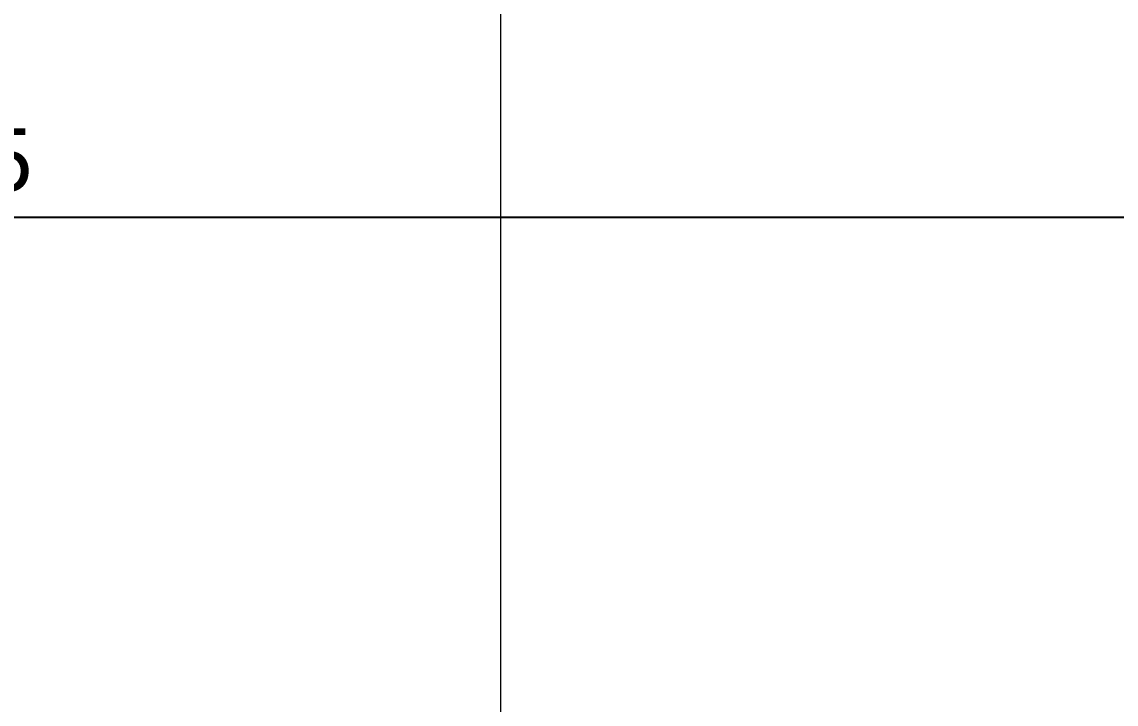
# Model space of a CAD drawing. Header units: centimetres. Extents: x 86156 to 91557, y -55119 to -48172.
# Drawn here: x 90178.7 to 90395.8, y -51771.4 to -51636 of the extents above; entities that cross this region are included whole.
import ezdxf

# ---------------------------------------------------------------- set-up
doc = ezdxf.new("R2010")
doc.units = ezdxf.units.CM
doc.header["$LTSCALE"] = 50
doc.header["$MEASUREMENT"] = 0
doc.linetypes.add('23486-A01$0${ Chain Double-Dash }', pattern=[0])
doc.linetypes.add('CACHE', pattern=[0.375, 0.25, -0.125])
doc.layers.get('0').update_dxf_attribs({"color": 8})
doc.layers.add('COTE 50ème', color=1, linetype='Continuous')
doc.layers.add('HORS GEL', color=7, linetype='CACHE', lineweight=15, true_color=0x00661a)
doc.layers.add('MACONNERIE COUPE', color=7, linetype='Continuous', lineweight=30)
doc.styles.add('RS_TXT_50', font='arial.ttf', dxfattribs={"height": 12.5})
doc.dimstyles.new('RS_50CM_LINEAIRE', dxfattribs={"dimscale": 5, "dimtxt": 12.5, "dimasz": 1.5, "dimexe": 1, "dimexo": 2.5, "dimgap": 1, "dimtad": 1, "dimdec": 1, "dimrnd": 0.5, "dimdsep": 46, "dimtxsty": 'RS_TXT_50', "dimblk1": 'ARCHTICK', "dimblk2": 'ARCHTICK', "dimsah": 1, "dimcen": 2.5, "dimdle": 1, "dimclrt": 4, "dimadec": 0, "dimazin": 2, "dimtfac": 1, "dimtdec": 1, "dimtix": 1, "dimtmove": 2, "dimatfit": 3, "dimfxl": 1, "dimtolj": 1, "dimtzin": 0, "dimarcsym": 0})

# ---------------------------------------------------------------- blocks, each defined once
blk = doc.blocks.new('A$Ccef6f35f')
at = {"layer": 'HORS GEL', "linetype": '23486-A01$0${ Chain Double-Dash }', "ltscale": 1.2}
blk.add_line((1995, -1175), (1995, 1580), dxfattribs=at)
blk = doc.blocks.new('_ArchTick')
at = {"color": 0, "linetype": 'ByBlock', "const_width": 0.15}
blk.add_lwpolyline([(-0.5, -0.5), (0.5, 0.5)], dxfattribs=at)
blk = doc.blocks.new('*D1804')
at = {"layer": 'COTE 50ème', "color": 0, "lineweight": -2, "ltscale": 0.5, "transparency": 16777216}
for p, q in [((89848.75, -51766.28), (89848.75, -51669.84)), ((90483.75, -51915.85), (90483.75, -51669.84)), ((90488.75, -51674.84), (89843.75, -51674.84))]:
    blk.add_line(p, q, dxfattribs=at)
at = {"layer": 'Defpoints', "color": 0, "ltscale": 0.5, "transparency": 16777216}
for p in [(89848.75, -51674.84), (89848.75, -51778.78), (90483.75, -51928.35)]:
    blk.add_point(p, dxfattribs=at)
at = {"layer": 'COTE 50ème', "color": 0, "lineweight": -2, "ltscale": 0.5, "transparency": 16777216, "xscale": 7.5, "yscale": 7.5, "zscale": 7.5, "rotation": 180}
blk.add_blockref('_ArchTick', (89848.75, -51674.84), dxfattribs=at)
at = {"layer": 'COTE 50ème', "color": 0, "lineweight": -2, "ltscale": 0.5, "transparency": 16777216, "xscale": 7.5, "yscale": 7.5, "zscale": 7.5}
blk.add_blockref('_ArchTick', (90483.75, -51674.84), dxfattribs=at)
at = {"layer": 'COTE 50ème', "color": 4, "ltscale": 0.5, "transparency": 16777216, "insert": (90166.25, -51663.45), "char_height": 12.5, "attachment_point": 5, "style": 'RS_TXT_50'}
blk.add_mtext('\\A1;635', dxfattribs=at)

msp = doc.modelspace()

# ---------------------------------------------------------------- block references
at = {"layer": 'MACONNERIE COUPE', "lineweight": 5, "ltscale": 0.5}
msp.add_blockref('A$Ccef6f35f', (88278.76, -50862.36), dxfattribs=at)

# ---------------------------------------------------------------- dimensions: what is measured, and where the dimension line sits
at = {"layer": 'COTE 50ème', "ltscale": 0.5}
dim = msp.add_linear_dim(base=(89848.75, -51674.84), p1=(90483.75, -51928.35), p2=(89848.75, -51778.78), dimstyle='RS_50CM_LINEAIRE', dxfattribs=at)
dim.commit()
dim.dimension.update_dxf_attribs({"geometry": '*D1804', "text_midpoint": (90166.25, -51663.45)})

doc.saveas('drawing.dxf')
